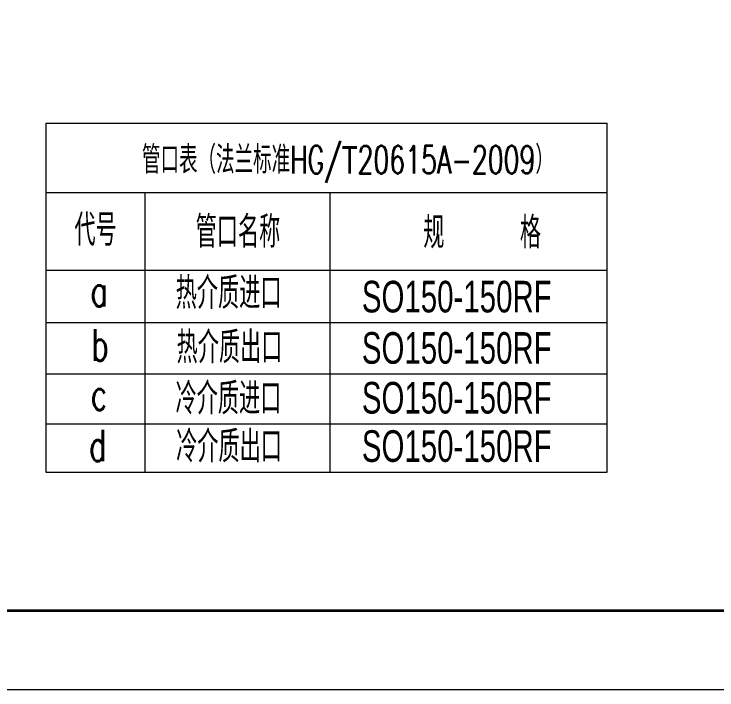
# Model space of a CAD drawing. Header units: millimetres. Extents: x 3165 to 3759, y 1184 to 1604.
# Drawn here: x 3464.5 to 3553.5, y 1183.6 to 1269.2 of the extents above; entities that cross this region are included whole.
import ezdxf

# ---------------------------------------------------------------- set-up
doc = ezdxf.new("R2010")
doc.units = ezdxf.units.MM
doc.layers.add('1', color=1, linetype='Continuous', lineweight=18, true_color=0xff0000)
doc.layers.add('2', color=2, linetype='Continuous', lineweight=18, true_color=0xffff00)
doc.layers.add('粗实线层', color=7, linetype='Continuous', lineweight=35)
doc.styles.add('HZ', font='txt.shx', dxfattribs={"width": 0.67, "bigfont": 'hztxt.shx'})
doc.styles.add('标准', font='', dxfattribs={"width": 0.667})
doc.styles.get('标准').set_extended_font_data('宋体')

msp = doc.modelspace()

# ---------------------------------------------------------------- linework, layer by layer
at = {"layer": '1'}
for p, q in [((3468.586, 1255.4), (3539.637, 1255.4)), ((3468.586, 1255.4), (3468.586, 1211.221)), ((3539.637, 1211.221), (3539.637, 1255.4)), ((3468.586, 1211.221), (3539.637, 1211.221))]:
    msp.add_line(p, q, dxfattribs=at)
at = {"layer": '2'}
for p, q in [((3468.586, 1246.617), (3539.637, 1246.617)), ((3481.155, 1211.221), (3481.155, 1246.617)), ((3504.582, 1211.221), (3504.582, 1246.617)), ((3468.586, 1236.795), (3539.637, 1236.795)), ((3468.586, 1230.137), (3539.637, 1230.137)), ((3468.586, 1223.644), (3539.637, 1223.644)), ((3468.586, 1217.338), (3539.637, 1217.338))]:
    msp.add_line(p, q, dxfattribs=at)
at = {"layer": '2', "ltscale": 0.5}
msp.add_lwpolyline([(3165.217, 1603.641), (3759.217, 1603.641), (3759.217, 1183.641), (3165.217, 1183.641)], close=True, dxfattribs=at)
at = {"layer": '粗实线层'}
msp.add_lwpolyline([(3749.217, 1193.641), (3190.217, 1193.641), (3190.217, 1593.641), (3749.217, 1593.641)], close=True, dxfattribs=at)

# ---------------------------------------------------------------- texts
at = {"layer": '2'}
for s, insert, char_height, width, attachment_point, style in [('管口表（法兰标准HG/{\\fArial|b0|i0|c0|p32;T}20615A-2009）', (3480.741, 1252.495), 3.5, 54.06639, 1, 'HZ'), ('\\T1;代号', (3472.186, 1239.85), 4, 8.04, 7, 'HZ'), ('\\T1;管口名称', (3487.537, 1239.612), 4, 16.08, 7, 'HZ'), ('\\T1;规    格', (3516.352, 1239.526), 4, 24.187, 7, 'HZ'), ('\\T1;热介质进口', (3485.01, 1231.859), 4, 20.167, 7, 'HZ'), ('{\\fArial|b0|i0|c0|p32;SO150-150RF}', (3508.582, 1231.371), 4, 49.19714, 7, '标准'), ('\\T1;a', (3474.236, 1232.184), 4, 6.79571, 7, 'HZ'), ('\\T1;b', (3474.345, 1225.304), 4, 8.72914, 7, 'HZ'), ('\\T1;热介质出口', (3485.127, 1224.981), 4, 20.1, 7, 'HZ'), ('{\\fArial|b0|i0|c0|p32;SO150-150RF}', (3508.582, 1224.877), 4, 49.19714, 7, '标准'), ('\\T1;冷介质进口', (3484.991, 1218.511), 4, 20.167, 7, 'HZ'), ('{\\fArial|b0|i0|c0|p32;SO150-150RF}', (3508.582, 1218.572), 4, 49.19714, 7, '标准'), ('\\T1;c', (3474.28, 1219.058), 4, 10.62429, 7, 'HZ'), ('\\T1;d', (3474.058, 1212.581), 4, 6.89143, 7, 'HZ'), ('\\T1;冷介质出口', (3485.066, 1212.436), 4, 20.1, 7, 'HZ'), ('{\\fArial|b0|i0|c0|p32;SO150-150RF}', (3508.582, 1212.455), 4, 49.19714, 7, '标准')]:
    msp.add_mtext(s, dxfattribs=dict(at, insert=insert, char_height=char_height, width=width, attachment_point=attachment_point, style=style))

doc.saveas('drawing.dxf')
